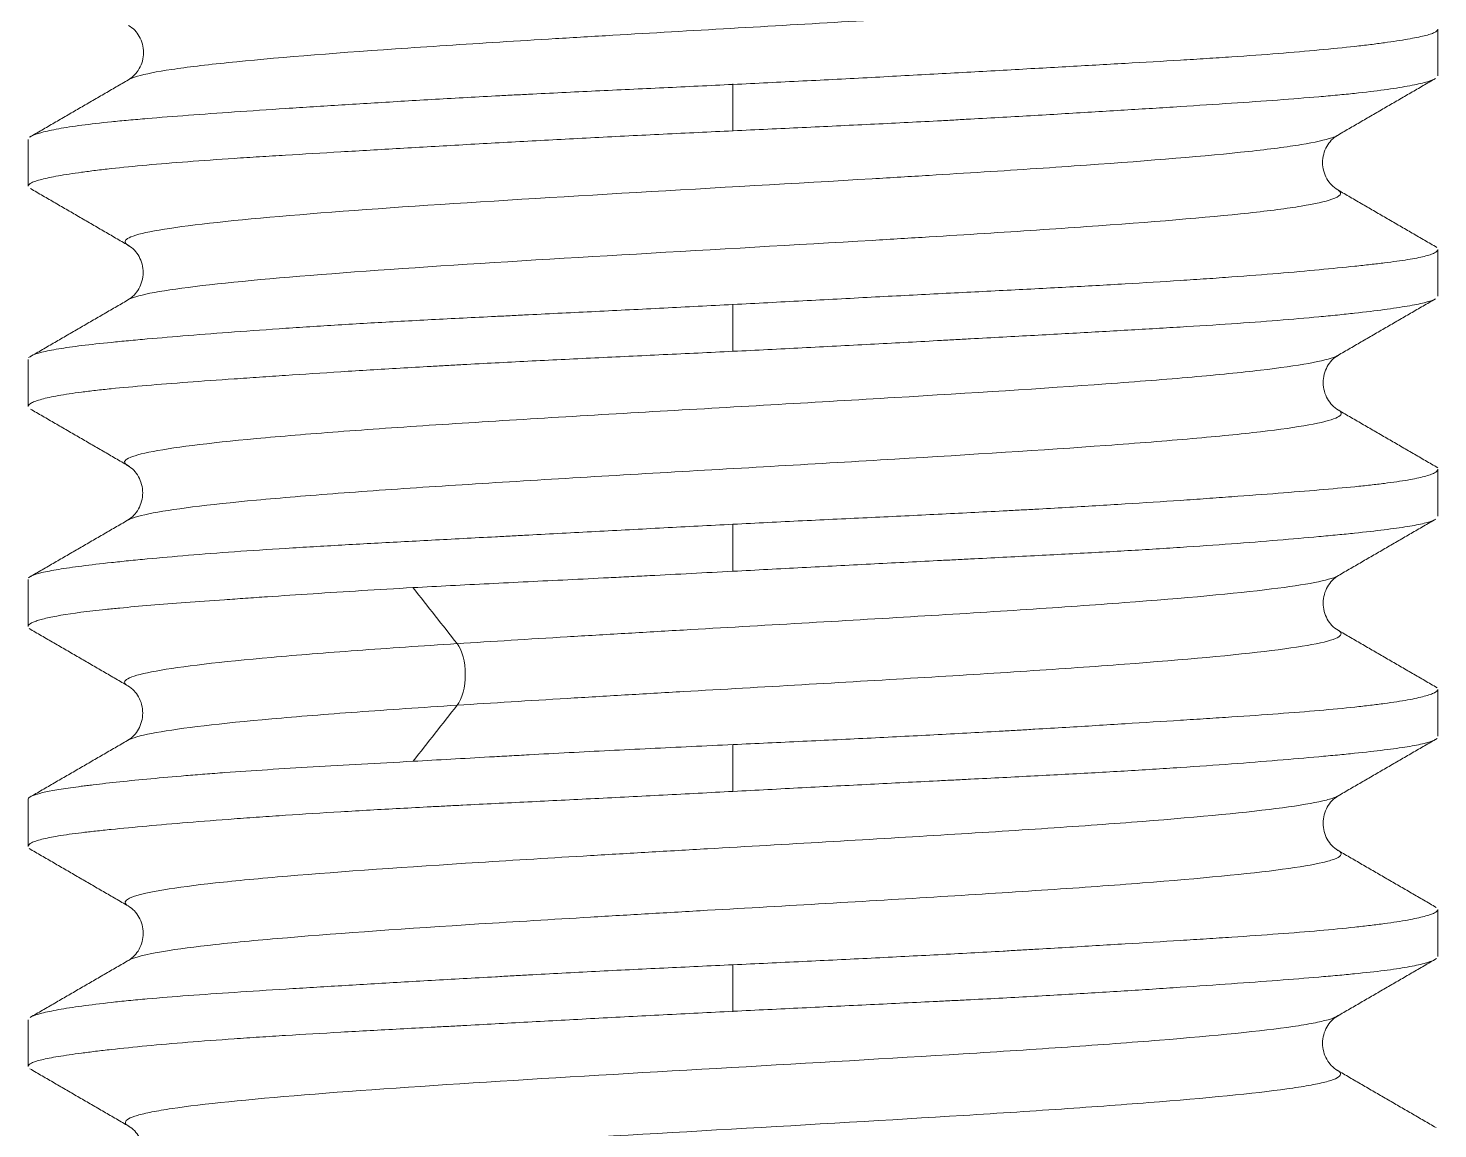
# Model space of a CAD drawing. Extents: x 840 to 1630, y 0 to 579.
# Drawn here: x 1364.63 to 1372.63, y 179.48 to 185.73 of the extents above; entities that cross this region are included whole.
import ezdxf

# ---------------------------------------------------------------- set-up
doc = ezdxf.new("R2010")
doc.units = 0
doc.header["$LTSCALE"] = 10
doc.header["$MEASUREMENT"] = 0
doc.layers.add('1', color=7, linetype='CONTINUOUS')

msp = doc.modelspace()

# ---------------------------------------------------------------- linework, layer by layer
at = {"layer": '1', "color": 7, "linetype": 'Continuous', "lineweight": 18}
for p, q in [((1372.6302, 185.456), (1372.6302, 185.7207)), ((1364.6302, 185.0953), (1364.6302, 184.8304)), ((1372.6302, 184.205), (1372.6302, 184.4703)), ((1364.6302, 183.8456), (1364.6302, 183.5802)), ((1372.6302, 182.9556), (1372.6302, 183.221)), ((1364.6302, 182.5963), (1364.6302, 182.3303)), ((1372.6302, 181.7057), (1372.6302, 181.9715)), ((1364.6302, 181.3466), (1364.6302, 181.081)), ((1372.6302, 180.4563), (1372.6302, 180.7215)), ((1364.6302, 180.096), (1364.6302, 179.8312))]:
    msp.add_line(p, q, dxfattribs=at)
at = {"layer": '1', "color": 7, "linetype": 'Continuous', "lineweight": 13}
for p, q in [((1368.6302, 185.1415), (1368.6302, 185.41)), ((1368.6302, 183.8917), (1368.6302, 184.16)), ((1368.6302, 182.6415), (1368.6302, 182.91)), ((1368.6302, 181.3915), (1368.6302, 181.66)), ((1368.6302, 180.1415), (1368.6302, 180.41))]:
    msp.add_line(p, q, dxfattribs=at)
at = {"layer": '1', "color": 7, "linetype": 'Continuous', "lineweight": 18}
for points, knots in [([(1365.1957, 185.4314), (1365.2069, 185.4388), (1365.2569, 185.4591), (1365.3593, 185.4794), (1365.5318, 185.5053), (1365.6395, 185.5183), (1366.0176, 185.5571), (1366.5054, 185.5959), (1367.0996, 185.6347), (1367.4097, 185.6541), (1367.5152, 185.6606), (1367.7296, 185.6735), (1368.2741, 185.7059), (1369.076, 185.7512), (1369.7254, 185.79), (1370.0372, 185.8094), (1370.139, 185.8159), (1370.3371, 185.8288), (1370.8191, 185.8612), (1371.388, 185.9065), (1371.771, 185.9517), (1371.8889, 185.9712), (1371.9566, 185.9841), (1371.9849, 185.9906), (1372.0776, 186.0169), (1372.0958, 186.0367), (1372.0644, 186.0565)], [0, 0, 0, 0, 0.035519, 0.097615, 0.097615, 0.159712, 0.159712, 0.283904, 0.346001, 0.346001, 0.377049, 0.377049, 0.408097, 0.53229, 0.594386, 0.594386, 0.625434, 0.625434, 0.656483, 0.780675, 0.842772, 0.87382, 0.87382, 0.904868, 0.904868, 1, 1, 1, 1]), ([(1365.2, 185.7423), (1365.2265, 185.7263), (1365.2657, 185.686), (1365.2941, 185.588), (1365.2654, 185.4901), (1365.226, 185.4498), (1365.1994, 185.4337)], [0, 0, 0, 0, 0.252557, 0.500024, 0.747474, 1, 1, 1, 1]), ([(1372.6302, 185.7199), (1372.6301, 185.7138), (1372.6239, 185.7077), (1372.608, 185.7001), (1372.6044, 185.6985), (1372.5963, 185.6955), (1372.5831, 185.6908), (1372.5663, 185.6862), (1372.528, 185.6769), (1372.4964, 185.6706), (1372.4209, 185.6575), (1372.3771, 185.6508), (1372.3021, 185.6405), (1372.2755, 185.637), (1372.2333, 185.6318), (1372.2188, 185.6301), (1372.1892, 185.6266), (1372.1135, 185.618), (1371.9623, 185.6026), (1371.8073, 185.5894), (1371.6419, 185.5764), (1371.5541, 185.57), (1371.4375, 185.5621), (1371.4139, 185.5605), (1371.3662, 185.5574), (1371.2939, 185.5527), (1371.2196, 185.5481), (1371.0681, 185.5389), (1370.8588, 185.5268), (1370.6351, 185.5143), (1370.4617, 185.5046), (1370.403, 185.5013), (1370.2836, 185.4946), (1370.2234, 185.4912), (1370.0416, 185.481), (1369.7958, 185.4673), (1369.5431, 185.4536), (1369.351, 185.4434), (1369.2866, 185.44), (1369.1568, 185.4333), (1369.0915, 185.43), (1368.8943, 185.42), (1368.7625, 185.4136), (1368.6304, 185.4072)], [0, 0, 0, 0, 0.06171, 0.06171, 0.077348, 0.077348, 0.092986, 0.124262, 0.124262, 0.186815, 0.186815, 0.249368, 0.249368, 0.280644, 0.280644, 0.296282, 0.296282, 0.31192, 0.374473, 0.437026, 0.437026, 0.499578, 0.499578, 0.515217, 0.515217, 0.530855, 0.562131, 0.562131, 0.624684, 0.687237, 0.687237, 0.718513, 0.718513, 0.749789, 0.749789, 0.812342, 0.874895, 0.874895, 0.906171, 0.906171, 0.937447, 0.937447, 1, 1, 1, 1]), ([(1368.6304, 185.4072), (1368.4982, 185.4008), (1368.3672, 185.3945), (1368.1073, 185.3822), (1367.8495, 185.3701), (1367.5961, 185.3578), (1367.439, 185.3498), (1367.4077, 185.3482), (1367.3451, 185.345), (1367.3139, 185.3433), (1367.2207, 185.3384), (1367.1594, 185.335), (1366.9777, 185.3249), (1366.7418, 185.3112), (1366.5182, 185.2975), (1366.3552, 185.2873), (1366.2749, 185.2822), (1366.1963, 185.2771), (1366.1443, 185.2737), (1366.1185, 185.272), (1365.9911, 185.2637), (1365.8941, 185.2572), (1365.7096, 185.2444), (1365.5346, 185.2319), (1365.3786, 185.2197), (1365.2872, 185.212), (1365.2692, 185.2105), (1365.2339, 185.2074), (1365.2166, 185.2058), (1365.1657, 185.2012), (1365.1334, 185.198), (1365.0408, 185.1886), (1364.9851, 185.1823), (1364.8853, 185.169), (1364.8413, 185.1623), (1364.7842, 185.152), (1364.7667, 185.1485), (1364.7346, 185.1416), (1364.7201, 185.1381), (1364.6816, 185.1277), (1364.6624, 185.1209), (1364.647, 185.1129), (1364.6447, 185.1116), (1364.6427, 185.1103)], [0, 0, 0, 0, 0.065789, 0.065789, 0.131579, 0.197368, 0.197368, 0.213816, 0.213816, 0.230263, 0.230263, 0.263158, 0.263158, 0.328947, 0.394737, 0.394737, 0.427632, 0.444079, 0.444079, 0.460526, 0.460526, 0.526316, 0.526316, 0.592105, 0.657895, 0.657895, 0.674342, 0.674342, 0.69079, 0.69079, 0.723684, 0.723684, 0.789474, 0.789474, 0.855263, 0.855263, 0.888158, 0.888158, 0.921053, 0.921053, 0.986842, 0.986842, 1, 1, 1, 1]), ([(1368.6301, 185.1438), (1368.7623, 185.15), (1368.8933, 185.1562), (1369.1532, 185.1684), (1369.2821, 185.1745), (1369.5377, 185.187), (1369.6644, 185.1934), (1369.8214, 185.2018), (1369.8528, 185.2035), (1369.9153, 185.2069), (1369.9465, 185.2086), (1370.0397, 185.2137), (1370.1011, 185.2172), (1370.2827, 185.2275), (1370.5186, 185.2413), (1370.7422, 185.2548), (1370.9052, 185.2648), (1370.9855, 185.2698), (1371.0641, 185.2747), (1371.1161, 185.278), (1371.1419, 185.2796), (1371.2694, 185.2878), (1371.3664, 185.2941), (1371.5509, 185.3065), (1371.7259, 185.3187), (1371.8819, 185.3309), (1371.9733, 185.3387), (1371.9912, 185.3403), (1372.0266, 185.3435), (1372.0439, 185.3451), (1372.0947, 185.3499), (1372.1271, 185.3531), (1372.2196, 185.3629), (1372.3311, 185.3764), (1372.4191, 185.3902), (1372.4762, 185.4005), (1372.4938, 185.4039), (1372.5258, 185.4108), (1372.5403, 185.4142), (1372.5789, 185.4244), (1372.5981, 185.431), (1372.6113, 185.4377), (1372.6118, 185.438), (1372.6122, 185.4382)], [0, 0, 0, 0, 0.066511, 0.066511, 0.133023, 0.133023, 0.199534, 0.199534, 0.216162, 0.216162, 0.23279, 0.23279, 0.266046, 0.266046, 0.332557, 0.399069, 0.399069, 0.432325, 0.448952, 0.448952, 0.46558, 0.46558, 0.532092, 0.532092, 0.598603, 0.665115, 0.665115, 0.681743, 0.681743, 0.69837, 0.69837, 0.731626, 0.731626, 0.798138, 0.864649, 0.864649, 0.897905, 0.897905, 0.931161, 0.931161, 0.997672, 0.997672, 1, 1, 1, 1]), ([(1364.6302, 184.8309), (1364.6303, 184.8369), (1364.6366, 184.8429), (1364.6524, 184.8506), (1364.6561, 184.8522), (1364.6641, 184.8553), (1364.6774, 184.86), (1364.6942, 184.8648), (1364.7324, 184.8745), (1364.7641, 184.8812), (1364.8395, 184.8947), (1364.8834, 184.9016), (1364.9584, 184.9119), (1364.9849, 184.9154), (1365.0271, 184.9206), (1365.0416, 184.9223), (1365.0712, 184.9257), (1365.1469, 184.9343), (1365.2981, 184.9493), (1365.4531, 184.9621), (1365.6185, 184.9747), (1365.7064, 184.9809), (1365.8229, 184.9887), (1365.8466, 184.9902), (1365.8943, 184.9933), (1365.9666, 184.998), (1366.0409, 185.0025), (1366.1924, 185.0118), (1366.297, 185.0179), (1366.5135, 185.0306), (1366.6254, 185.0371), (1366.7988, 185.0473), (1366.8575, 185.0507), (1366.9768, 185.0576), (1367.037, 185.0611), (1367.2188, 185.0714), (1367.4647, 185.0852), (1367.7173, 185.0986), (1367.9094, 185.1085), (1367.9738, 185.1118), (1368.1036, 185.1183), (1368.169, 185.1216), (1368.3662, 185.1312), (1368.498, 185.1375), (1368.6301, 185.1438)], [0, 0, 0, 0, 0.061709, 0.061709, 0.077347, 0.077347, 0.092985, 0.124262, 0.124262, 0.186815, 0.186815, 0.249367, 0.249367, 0.280644, 0.280644, 0.296282, 0.296282, 0.31192, 0.374473, 0.437025, 0.437025, 0.499578, 0.499578, 0.515216, 0.515216, 0.530855, 0.562131, 0.562131, 0.624684, 0.624684, 0.687236, 0.687236, 0.718513, 0.718513, 0.749789, 0.749789, 0.812342, 0.874895, 0.874895, 0.906171, 0.906171, 0.937447, 0.937447, 1, 1, 1, 1]), ([(1365.2021, 184.4913), (1365.1823, 184.5016), (1365.1716, 184.5183), (1365.1975, 184.535), (1365.2288, 184.548), (1365.25, 184.5544), (1365.4917, 184.6127), (1366.0622, 184.6644), (1367.59, 184.7679), (1368.5474, 184.8197), (1369.5291, 184.8779), (1369.6368, 184.8844), (1369.8487, 184.8973), (1370.1611, 184.9167), (1370.8435, 184.962), (1371.3174, 185.0008), (1371.6161, 185.0332), (1371.671, 185.0397), (1371.7705, 185.0526), (1371.9044, 185.072), (1372.0106, 185.0956), (1372.0511, 185.1126), (1372.0587, 185.1168)], [0, 0, 0, 0, 0.049156, 0.080189, 0.080189, 0.111222, 0.111222, 0.359484, 0.359484, 0.607746, 0.607746, 0.638779, 0.638779, 0.669812, 0.731877, 0.856008, 0.856008, 0.887041, 0.887041, 0.918074, 0.980139, 1, 1, 1, 1]), ([(1372.0626, 184.8087), (1372.0357, 184.8248), (1371.9959, 184.8652), (1371.9667, 184.9633), (1371.9949, 185.0613), (1372.0342, 185.1018), (1372.0608, 185.1179)], [0, 0, 0, 0, 0.252624, 0.50014, 0.747562, 1, 1, 1, 1]), ([(1365.1903, 184.1797), (1365.1957, 184.1838), (1365.2033, 184.1879), (1365.2288, 184.1984), (1365.25, 184.2049), (1365.4918, 184.2631), (1366.0623, 184.3149), (1367.5902, 184.4184), (1368.5476, 184.4701), (1369.5293, 184.5284), (1369.637, 184.5348), (1369.8489, 184.5478), (1370.1613, 184.5672), (1370.8437, 184.6125), (1371.3175, 184.6513), (1371.6162, 184.6836), (1371.6711, 184.6901), (1371.7706, 184.7031), (1371.9045, 184.7225), (1372.0683, 184.7588), (1372.0911, 184.7886), (1372.0673, 184.8055)], [0, 0, 0, 0, 0.019479, 0.019479, 0.050496, 0.050496, 0.298635, 0.298635, 0.546774, 0.546774, 0.577791, 0.577791, 0.608809, 0.670843, 0.794913, 0.794913, 0.82593, 0.82593, 0.856947, 0.918982, 1, 1, 1, 1]), ([(1365.1981, 184.4934), (1365.2249, 184.4772), (1365.2643, 184.4366), (1365.2924, 184.3383), (1365.2627, 184.24), (1365.2224, 184.1994), (1365.1952, 184.1832)], [0, 0, 0, 0, 0.252333, 0.499753, 0.747343, 1, 1, 1, 1]), ([(1372.6302, 184.4696), (1372.6301, 184.463), (1372.6239, 184.4565), (1372.608, 184.4484), (1372.6044, 184.4468), (1372.5963, 184.4436), (1372.5831, 184.4387), (1372.5663, 184.434), (1372.528, 184.4246), (1372.4647, 184.4124), (1372.3771, 184.4002), (1372.3021, 184.3909), (1372.2755, 184.3878), (1372.2333, 184.383), (1372.2188, 184.3814), (1372.1892, 184.3782), (1372.174, 184.3766), (1372.0966, 184.3684), (1372.0294, 184.3617), (1371.8847, 184.3481), (1371.8072, 184.3412), (1371.6419, 184.3275), (1371.554, 184.3206), (1371.4375, 184.3121), (1371.4139, 184.3104), (1371.3662, 184.307), (1371.2939, 184.302), (1371.2196, 184.297), (1371.0682, 184.2872), (1370.8589, 184.2745), (1370.6351, 184.2621), (1370.4617, 184.2529), (1370.403, 184.2498), (1370.2837, 184.2436), (1370.2234, 184.2405), (1370.0416, 184.2312), (1369.9186, 184.2251), (1369.6693, 184.2123), (1369.543, 184.2058), (1369.3509, 184.1956), (1369.2865, 184.1922), (1369.1567, 184.1854), (1369.0914, 184.1819), (1368.8942, 184.1715), (1368.7625, 184.1645), (1368.6303, 184.1576)], [0, 0, 0, 0, 0.061707, 0.061707, 0.077345, 0.077345, 0.092984, 0.12426, 0.12426, 0.186813, 0.249366, 0.249366, 0.280642, 0.280642, 0.29628, 0.29628, 0.311919, 0.311919, 0.374471, 0.374471, 0.437024, 0.437024, 0.499577, 0.499577, 0.515215, 0.515215, 0.530854, 0.56213, 0.56213, 0.624683, 0.687236, 0.687236, 0.718512, 0.718512, 0.749789, 0.749789, 0.812341, 0.812341, 0.874894, 0.874894, 0.906171, 0.906171, 0.937447, 0.937447, 1, 1, 1, 1]), ([(1368.6302, 183.8917), (1368.7623, 183.898), (1368.8934, 183.9046), (1369.1532, 183.918), (1369.4109, 183.9316), (1369.6643, 183.9454), (1369.8213, 183.954), (1369.8527, 183.9557), (1369.9152, 183.9591), (1369.9464, 183.9608), (1370.0396, 183.9659), (1370.101, 183.9693), (1370.2826, 183.9793), (1370.5185, 183.9923), (1370.7422, 184.0048), (1370.9052, 184.0141), (1370.9856, 184.0187), (1371.0642, 184.0234), (1371.1161, 184.0265), (1371.142, 184.028), (1371.2694, 184.0357), (1371.3665, 184.0419), (1371.551, 184.0543), (1371.6385, 184.0607), (1371.8039, 184.0738), (1371.8819, 184.0806), (1371.9732, 184.0892), (1371.9912, 184.091), (1372.0265, 184.0944), (1372.0439, 184.0962), (1372.0947, 184.1014), (1372.127, 184.1048), (1372.2196, 184.1152), (1372.3311, 184.1287), (1372.4191, 184.1419), (1372.4762, 184.1516), (1372.4937, 184.1548), (1372.5258, 184.1612), (1372.5403, 184.1644), (1372.5779, 184.1736), (1372.5966, 184.1795), (1372.6094, 184.1854)], [0, 0, 0, 0, 0.066836, 0.066836, 0.133672, 0.200508, 0.200508, 0.217217, 0.217217, 0.233926, 0.233926, 0.267344, 0.267344, 0.33418, 0.401016, 0.401016, 0.434434, 0.451143, 0.451143, 0.467852, 0.467852, 0.534688, 0.534688, 0.601524, 0.601524, 0.66836, 0.66836, 0.685069, 0.685069, 0.701778, 0.701778, 0.735196, 0.735196, 0.802032, 0.868868, 0.868868, 0.902286, 0.902286, 0.935704, 0.935704, 1, 1, 1, 1]), ([(1368.6303, 184.1576), (1368.4982, 184.1508), (1368.3672, 184.144), (1368.1074, 184.1308), (1367.8497, 184.118), (1367.5962, 184.1055), (1367.4391, 184.0977), (1367.4078, 184.0962), (1367.3452, 184.0931), (1367.314, 184.0915), (1367.2208, 184.0869), (1367.1594, 184.0838), (1366.9777, 184.0746), (1366.8598, 184.0685), (1366.63, 184.0559), (1366.5182, 184.0495), (1366.3552, 184.0395), (1366.2748, 184.0344), (1366.1963, 184.0292), (1366.1443, 184.0258), (1366.1185, 184.0241), (1365.9911, 184.0154), (1365.894, 184.0085), (1365.7096, 183.9948), (1365.5346, 183.9813), (1365.3786, 183.9682), (1365.2873, 183.9602), (1365.2693, 183.9586), (1365.234, 183.9553), (1365.2166, 183.9537), (1365.1658, 183.949), (1365.1335, 183.9458), (1365.0409, 183.9365), (1364.9293, 183.9243), (1364.8413, 183.9121), (1364.7842, 183.9027), (1364.7667, 183.8996), (1364.7346, 183.8932), (1364.7201, 183.8899), (1364.6815, 183.88), (1364.6624, 183.8732), (1364.646, 183.8645), (1364.6429, 183.8626), (1364.6403, 183.8606)], [0, 0, 0, 0, 0.065445, 0.065445, 0.13089, 0.196335, 0.196335, 0.212696, 0.212696, 0.229057, 0.229057, 0.26178, 0.26178, 0.327225, 0.327225, 0.39267, 0.39267, 0.425392, 0.441754, 0.441754, 0.458115, 0.458115, 0.52356, 0.52356, 0.589005, 0.65445, 0.65445, 0.670811, 0.670811, 0.687172, 0.687172, 0.719895, 0.719895, 0.78534, 0.850785, 0.850785, 0.883507, 0.883507, 0.91623, 0.91623, 0.981675, 0.981675, 1, 1, 1, 1]), ([(1364.6302, 183.5791), (1364.6303, 183.5856), (1364.6366, 183.5922), (1364.6524, 183.6007), (1364.6561, 183.6025), (1364.6641, 183.6059), (1364.6774, 183.6111), (1364.6942, 183.6163), (1364.7324, 183.6266), (1364.7957, 183.6403), (1364.8833, 183.6535), (1364.9583, 183.6633), (1364.9849, 183.6665), (1365.0271, 183.6714), (1365.0416, 183.673), (1365.0712, 183.6762), (1365.1469, 183.6841), (1365.2982, 183.698), (1365.4532, 183.7102), (1365.6186, 183.7225), (1365.7065, 183.7287), (1365.823, 183.7368), (1365.8467, 183.7384), (1365.8944, 183.7417), (1365.9666, 183.7466), (1366.0409, 183.7517), (1366.1924, 183.7618), (1366.4016, 183.7756), (1366.6253, 183.7893), (1366.7987, 183.7995), (1366.8574, 183.8029), (1366.9469, 183.808), (1366.9769, 183.8097), (1367.037, 183.813), (1367.0672, 183.8147), (1367.2187, 183.8229), (1367.4646, 183.8358), (1367.7174, 183.8482), (1367.9095, 183.8575), (1367.9739, 183.8605), (1368.1037, 183.8667), (1368.1691, 183.8698), (1368.3663, 183.8791), (1368.4981, 183.8853), (1368.6302, 183.8917)], [0, 0, 0, 0, 0.06171, 0.06171, 0.077348, 0.077348, 0.092986, 0.124262, 0.124262, 0.186815, 0.249368, 0.249368, 0.280644, 0.280644, 0.296282, 0.296282, 0.31192, 0.374473, 0.437026, 0.437026, 0.499578, 0.499578, 0.515217, 0.515217, 0.530855, 0.562131, 0.562131, 0.624684, 0.687237, 0.687237, 0.718513, 0.718513, 0.734151, 0.734151, 0.749789, 0.749789, 0.812342, 0.874895, 0.874895, 0.906171, 0.906171, 0.937447, 0.937447, 1, 1, 1, 1]), ([(1365.2015, 183.24), (1365.2008, 183.2404), (1365.187, 183.2472), (1365.1793, 183.254), (1365.1762, 183.2669), (1365.1805, 183.2734), (1365.21, 183.2928), (1365.3363, 183.3316), (1365.7004, 183.3769), (1366.0679, 183.4093), (1366.2231, 183.4222), (1366.3048, 183.4287), (1366.5611, 183.4481), (1367.1181, 183.4869), (1367.7713, 183.5257), (1368.4391, 183.5645), (1368.6641, 183.5775), (1369.1108, 183.6034), (1369.7759, 183.6422), (1370.5955, 183.6939), (1371.0889, 183.7327), (1371.383, 183.7586), (1371.5125, 183.7716), (1371.8446, 183.8104), (1371.9967, 183.8374), (1372.0557, 183.8643), (1372.058, 183.8654)], [0, 0, 0, 0, 0.001614, 0.03265, 0.03265, 0.063687, 0.063687, 0.12576, 0.249907, 0.280943, 0.280943, 0.31198, 0.31198, 0.374053, 0.4982, 0.4982, 0.560273, 0.560273, 0.622346, 0.746493, 0.808566, 0.808566, 0.870639, 0.870639, 0.994786, 1, 1, 1, 1]), ([(1372.067, 183.5577), (1372.0398, 183.574), (1371.9994, 183.6147), (1371.9698, 183.7132), (1371.998, 183.8118), (1372.0377, 183.8525), (1372.0645, 183.8688)], [0, 0, 0, 0, 0.252557, 0.500195, 0.747685, 1, 1, 1, 1]), ([(1365.1903, 182.9303), (1365.2101, 182.9432), (1365.3363, 182.9821), (1365.7005, 183.0274), (1366.068, 183.0597), (1366.2232, 183.0726), (1366.3049, 183.0791), (1366.5612, 183.0985), (1367.1183, 183.1373), (1367.7715, 183.1762), (1368.4393, 183.215), (1368.6643, 183.2279), (1369.111, 183.2538), (1369.7761, 183.2926), (1370.5957, 183.3444), (1371.089, 183.3832), (1371.3831, 183.4091), (1371.5126, 183.422), (1371.8446, 183.4608), (1372.0636, 183.4997), (1372.0896, 183.5385), (1372.0744, 183.5525), (1372.0731, 183.5535), (1372.0716, 183.5546)], [0, 0, 0, 0, 0.062181, 0.186544, 0.217635, 0.217635, 0.248725, 0.248725, 0.310907, 0.435269, 0.435269, 0.497451, 0.497451, 0.559632, 0.683995, 0.746176, 0.746176, 0.808357, 0.808357, 0.93272, 0.994901, 0.994901, 1, 1, 1, 1]), ([(1365.1939, 183.244), (1365.2209, 183.2277), (1365.2609, 183.1868), (1365.2898, 183.0883), (1365.261, 182.9897), (1365.2209, 182.9489), (1365.1939, 182.9326)], [0, 0, 0, 0, 0.2524, 0.500002, 0.747602, 1, 1, 1, 1]), ([(1372.6302, 183.2217), (1372.6301, 183.215), (1372.6239, 183.2082), (1372.608, 183.1996), (1372.6044, 183.1979), (1372.5963, 183.1944), (1372.5831, 183.1893), (1372.5663, 183.1842), (1372.5281, 183.1741), (1372.4648, 183.1609), (1372.3771, 183.1481), (1372.3021, 183.1387), (1372.2755, 183.1356), (1372.2333, 183.1309), (1372.2189, 183.1293), (1372.1892, 183.1262), (1372.1135, 183.1185), (1371.9623, 183.1048), (1371.8072, 183.0924), (1371.6418, 183.0795), (1371.554, 183.0729), (1371.4375, 183.0643), (1371.4138, 183.0626), (1371.3661, 183.0592), (1371.2939, 183.054), (1371.2195, 183.0488), (1371.0681, 183.0385), (1370.8589, 183.0248), (1370.6352, 183.0114), (1370.4618, 183.0016), (1370.4031, 182.9983), (1370.3136, 182.9934), (1370.2836, 182.9918), (1370.2234, 182.9886), (1370.1932, 182.987), (1370.0417, 182.979), (1369.7958, 182.9666), (1369.543, 182.9544), (1369.3509, 182.9453), (1369.2865, 182.9422), (1369.1567, 182.9359), (1369.0913, 182.9328), (1368.8941, 182.9232), (1368.7623, 182.9166), (1368.6302, 182.9098)], [0, 0, 0, 0, 0.061708, 0.061708, 0.077346, 0.077346, 0.092984, 0.124261, 0.124261, 0.186814, 0.249366, 0.249366, 0.280643, 0.280643, 0.296281, 0.296281, 0.311919, 0.374472, 0.437025, 0.437025, 0.499578, 0.499578, 0.515216, 0.515216, 0.530854, 0.56213, 0.56213, 0.624683, 0.687236, 0.687236, 0.718512, 0.718512, 0.734151, 0.734151, 0.749789, 0.749789, 0.812342, 0.874894, 0.874894, 0.906171, 0.906171, 0.937447, 0.937447, 1, 1, 1, 1]), ([(1368.6302, 182.9098), (1368.4981, 182.903), (1368.3671, 182.8962), (1368.1073, 182.8824), (1367.8496, 182.8687), (1367.5962, 182.8552), (1367.4392, 182.8469), (1367.4078, 182.8452), (1367.3453, 182.8419), (1367.314, 182.8403), (1367.2208, 182.8353), (1367.1595, 182.8321), (1366.9778, 182.8225), (1366.7419, 182.81), (1366.5182, 182.7978), (1366.3552, 182.7886), (1366.2748, 182.784), (1366.1962, 182.7793), (1366.1443, 182.7762), (1366.1184, 182.7746), (1365.991, 182.7667), (1365.894, 182.7603), (1365.7095, 182.7471), (1365.5345, 182.7335), (1365.3786, 182.7197), (1365.2872, 182.7111), (1365.2693, 182.7094), (1365.234, 182.7059), (1365.2166, 182.7042), (1365.1658, 182.6991), (1365.1335, 182.6957), (1365.0409, 182.6857), (1364.9294, 182.6725), (1364.8413, 182.6599), (1364.7842, 182.6505), (1364.7667, 182.6474), (1364.7347, 182.6412), (1364.7201, 182.6381), (1364.6815, 182.6289), (1364.6624, 182.6228), (1364.6461, 182.6149), (1364.6431, 182.6132), (1364.6406, 182.6115)], [0, 0, 0, 0, 0.065484, 0.065484, 0.130967, 0.196451, 0.196451, 0.212821, 0.212821, 0.229192, 0.229192, 0.261934, 0.261934, 0.327418, 0.392901, 0.392901, 0.425643, 0.442014, 0.442014, 0.458385, 0.458385, 0.523868, 0.523868, 0.589352, 0.654835, 0.654835, 0.671206, 0.671206, 0.687577, 0.687577, 0.720319, 0.720319, 0.785802, 0.851286, 0.851286, 0.884028, 0.884028, 0.91677, 0.91677, 0.982253, 0.982253, 1, 1, 1, 1]), ([(1368.6301, 182.6429), (1368.7622, 182.6499), (1368.8932, 182.6568), (1369.1531, 182.6704), (1369.4108, 182.6839), (1369.6642, 182.6968), (1369.8213, 182.7048), (1369.8526, 182.7064), (1369.9152, 182.7095), (1369.9464, 182.7111), (1370.0396, 182.7159), (1370.101, 182.719), (1370.2826, 182.7283), (1370.5186, 182.7404), (1370.7422, 182.7526), (1370.9053, 182.762), (1370.9589, 182.7652), (1371.038, 182.77), (1371.0642, 182.7716), (1371.1162, 182.775), (1371.142, 182.7766), (1371.2694, 182.785), (1371.3664, 182.7918), (1371.5509, 182.8055), (1371.7259, 182.8193), (1371.8818, 182.8328), (1371.9732, 182.8412), (1371.9912, 182.8429), (1372.0265, 182.8462), (1372.0438, 182.8479), (1372.0946, 182.8529), (1372.127, 182.8561), (1372.2196, 182.8658), (1372.3311, 182.8784), (1372.4191, 182.8906), (1372.4762, 182.8998), (1372.4938, 182.9029), (1372.5258, 182.9091), (1372.5403, 182.9122), (1372.5778, 182.9213), (1372.5964, 182.9274), (1372.6091, 182.9336)], [0, 0, 0, 0, 0.066865, 0.066865, 0.13373, 0.200595, 0.200595, 0.217311, 0.217311, 0.234028, 0.234028, 0.26746, 0.26746, 0.334325, 0.40119, 0.40119, 0.434623, 0.434623, 0.451339, 0.451339, 0.468055, 0.468055, 0.53492, 0.53492, 0.601785, 0.66865, 0.66865, 0.685367, 0.685367, 0.702083, 0.702083, 0.735515, 0.735515, 0.80238, 0.869245, 0.869245, 0.902678, 0.902678, 0.93611, 0.93611, 1, 1, 1, 1]), ([(1366.8142, 182.5501), (1366.9552, 182.5577), (1367.099, 182.5651), (1367.3921, 182.5798), (1367.5413, 182.5872), (1367.7693, 182.5985), (1367.846, 182.6023), (1367.962, 182.6081), (1368.0009, 182.6101), (1368.0789, 182.6141), (1368.1182, 182.6161), (1368.3144, 182.6262), (1368.4719, 182.6346), (1368.6301, 182.6429)], [0, 0, 0, 0, 0.25, 0.25, 0.5, 0.5, 0.625, 0.625, 0.6875, 0.6875, 0.75, 0.75, 1, 1, 1, 1]), ([(1367.0643, 182.2317), (1367.2641, 182.2447), (1367.5781, 182.2641), (1367.9055, 182.2835), (1368.1258, 182.2964), (1368.237, 182.3029), (1368.7953, 182.3353), (1369.4774, 182.3741), (1370.2045, 182.4194), (1370.4918, 182.4388), (1370.6768, 182.4517), (1370.7661, 182.4582), (1371.194, 182.4905), (1371.4781, 182.5164), (1371.8837, 182.5667), (1372.0133, 182.5912), (1372.0611, 182.6157)], [0, 0, 0, 0, 0.101112, 0.151668, 0.151668, 0.202224, 0.202224, 0.404449, 0.505561, 0.556117, 0.556117, 0.606673, 0.606673, 0.808898, 0.808898, 1, 1, 1, 1]), ([(1372.0645, 182.3077), (1372.0376, 182.324), (1371.998, 182.3647), (1371.9697, 182.4633), (1371.9994, 182.5618), (1372.0398, 182.6025), (1372.067, 182.6188)], [0, 0, 0, 0, 0.252311, 0.499797, 0.747436, 1, 1, 1, 1]), ([(1364.6302, 182.3292), (1364.6302, 182.3301), (1364.6304, 182.331), (1364.6322, 182.3376), (1364.6384, 182.3435), (1364.6547, 182.3523), (1364.6614, 182.3553), (1364.677, 182.3612), (1364.6859, 182.3641), (1364.7161, 182.3729), (1364.7406, 182.3787), (1364.8276, 182.3959), (1364.9031, 182.4071), (1365.02, 182.4207), (1365.0446, 182.4234), (1365.0957, 182.4288), (1365.1221, 182.4315), (1365.2045, 182.4394), (1365.2632, 182.4446), (1365.4504, 182.4601), (1365.5901, 182.4703), (1365.7643, 182.4826), (1365.7839, 182.484), (1365.8236, 182.4868), (1365.8437, 182.4882), (1365.9044, 182.4924), (1365.9456, 182.4953), (1366.0712, 182.5038), (1366.244, 182.5154), (1366.5196, 182.5329), (1366.7141, 182.5445), (1366.8141, 182.5503)], [0, 0, 0, 0, 0.012307, 0.012307, 0.088283, 0.088283, 0.126271, 0.126271, 0.164259, 0.164259, 0.240236, 0.240236, 0.392189, 0.392189, 0.430177, 0.430177, 0.468165, 0.468165, 0.544141, 0.544141, 0.696094, 0.696094, 0.715088, 0.715088, 0.734083, 0.734083, 0.772071, 0.772071, 0.848047, 0.924024, 1, 1, 1, 1]), ([(1367.0645, 181.8822), (1367.2643, 181.8951), (1367.5783, 181.9145), (1367.9057, 181.9339), (1368.126, 181.9469), (1368.2371, 181.9534), (1368.7955, 181.9857), (1369.4776, 182.0245), (1370.2046, 182.0698), (1370.4919, 182.0892), (1370.677, 182.1022), (1370.7662, 182.1086), (1371.1941, 182.141), (1371.4781, 182.1669), (1371.8952, 182.2186), (1372.0282, 182.2445), (1372.0871, 182.2822), (1372.0864, 182.294), (1372.0676, 182.3059)], [0, 0, 0, 0, 0.091625, 0.137438, 0.137438, 0.183251, 0.183251, 0.366502, 0.458127, 0.50394, 0.50394, 0.549753, 0.549753, 0.733004, 0.733004, 0.916254, 0.916254, 1, 1, 1, 1]), ([(1365.194, 181.9938), (1365.191, 181.9955), (1365.1885, 181.9972), (1365.1782, 182.0054), (1365.1757, 182.0119), (1365.1823, 182.0248), (1365.2093, 182.0442), (1365.387, 182.0895), (1365.7215, 182.1283), (1366.0848, 182.1607), (1366.1617, 182.1672), (1366.3235, 182.1801), (1366.5782, 182.1995), (1366.8639, 182.2189), (1367.0643, 182.2319)], [0, 0, 0, 0, 0.021526, 0.021526, 0.103066, 0.103066, 0.184605, 0.347684, 0.673842, 0.673842, 0.755382, 0.755382, 0.836921, 1, 1, 1, 1]), ([(1367.0643, 181.8823), (1367.0925, 181.9167), (1367.1294, 182.0571), (1367.0925, 182.1975), (1367.0644, 182.2319)], [0, 0, 0, 0, 0.500101, 1, 1, 1, 1]), ([(1365.1963, 181.9926), (1365.2226, 181.9764), (1365.2615, 181.9359), (1365.2897, 181.8378), (1365.2611, 181.7397), (1365.2217, 181.6992), (1365.1952, 181.683)], [0, 0, 0, 0, 0.252435, 0.500051, 0.747622, 1, 1, 1, 1]), ([(1372.6302, 181.9718), (1372.6301, 181.9657), (1372.6239, 181.9595), (1372.608, 181.9515), (1372.6044, 181.9498), (1372.5963, 181.9465), (1372.5831, 181.9415), (1372.5663, 181.9364), (1372.528, 181.9262), (1372.4647, 181.9125), (1372.3771, 181.8988), (1372.3021, 181.8886), (1372.2755, 181.8853), (1372.2333, 181.8802), (1372.2189, 181.8786), (1372.1892, 181.8752), (1372.1135, 181.867), (1371.9623, 181.8525), (1371.8073, 181.8402), (1371.6419, 181.8279), (1371.554, 181.8218), (1371.4375, 181.8141), (1371.4138, 181.8125), (1371.3661, 181.8094), (1371.2938, 181.8047), (1371.2195, 181.8), (1371.068, 181.7904), (1370.9634, 181.7838), (1370.7469, 181.7703), (1370.6351, 181.7634), (1370.4617, 181.7531), (1370.403, 181.7496), (1370.3135, 181.7444), (1370.2835, 181.7426), (1370.2234, 181.7392), (1370.1932, 181.7375), (1370.0417, 181.7289), (1369.7958, 181.7154), (1369.5431, 181.7025), (1369.351, 181.693), (1369.2866, 181.6898), (1369.1568, 181.6835), (1369.0914, 181.6804), (1368.8942, 181.6711), (1368.7624, 181.6649), (1368.6303, 181.6587)], [0, 0, 0, 0, 0.061709, 0.061709, 0.077347, 0.077347, 0.092986, 0.124262, 0.124262, 0.186815, 0.249367, 0.249367, 0.280644, 0.280644, 0.296282, 0.296282, 0.31192, 0.374473, 0.437026, 0.437026, 0.499578, 0.499578, 0.515216, 0.515216, 0.530855, 0.562131, 0.562131, 0.624684, 0.624684, 0.687236, 0.687236, 0.718513, 0.718513, 0.734151, 0.734151, 0.749789, 0.749789, 0.812342, 0.874895, 0.874895, 0.906171, 0.906171, 0.937447, 0.937447, 1, 1, 1, 1]), ([(1365.1989, 181.685), (1365.201, 181.686), (1365.2303, 181.7001), (1365.387, 181.74), (1365.7215, 181.7788), (1366.0849, 181.8111), (1366.1618, 181.8176), (1366.3236, 181.8306), (1366.5782, 181.85), (1366.864, 181.8694), (1367.0644, 181.8823)], [0, 0, 0, 0, 0.016523, 0.213218, 0.606609, 0.606609, 0.704957, 0.704957, 0.803305, 1, 1, 1, 1]), ([(1368.6301, 181.393), (1368.7622, 181.4), (1368.8932, 181.4069), (1369.1531, 181.4204), (1369.4108, 181.4337), (1369.6642, 181.4465), (1369.8213, 181.4545), (1369.8526, 181.4561), (1369.9152, 181.4592), (1369.9464, 181.4608), (1370.0396, 181.4655), (1370.101, 181.4686), (1370.2827, 181.4779), (1370.5186, 181.49), (1370.7423, 181.5023), (1370.9053, 181.5119), (1370.9589, 181.5151), (1371.038, 181.52), (1371.0642, 181.5217), (1371.1162, 181.5251), (1371.142, 181.5268), (1371.2694, 181.5352), (1371.3664, 181.5421), (1371.5509, 181.5559), (1371.7259, 181.5696), (1371.8818, 181.583), (1371.9732, 181.5914), (1371.9912, 181.593), (1372.0265, 181.5963), (1372.0438, 181.598), (1372.0946, 181.6029), (1372.127, 181.6061), (1372.2196, 181.6157), (1372.3311, 181.6282), (1372.4191, 181.6404), (1372.4762, 181.6496), (1372.4938, 181.6526), (1372.5258, 181.6589), (1372.5403, 181.662), (1372.5789, 181.6715), (1372.5981, 181.6779), (1372.6127, 181.6855), (1372.6144, 181.6864), (1372.616, 181.6874)], [0, 0, 0, 0, 0.066041, 0.066041, 0.132083, 0.198124, 0.198124, 0.214635, 0.214635, 0.231145, 0.231145, 0.264166, 0.264166, 0.330207, 0.396249, 0.396249, 0.429269, 0.429269, 0.44578, 0.44578, 0.46229, 0.46229, 0.528332, 0.528332, 0.594373, 0.660414, 0.660414, 0.676925, 0.676925, 0.693435, 0.693435, 0.726456, 0.726456, 0.792497, 0.858539, 0.858539, 0.891559, 0.891559, 0.92458, 0.92458, 0.990622, 0.990622, 1, 1, 1, 1]), ([(1368.6303, 181.6587), (1368.472, 181.6514), (1368.3154, 181.644), (1368.0052, 181.6289), (1367.8516, 181.6211), (1367.6236, 181.609), (1367.5479, 181.6049), (1367.4351, 181.5987), (1367.3976, 181.5967), (1367.3228, 181.5925), (1367.2854, 181.5905), (1367.1, 181.5801), (1366.9553, 181.5719), (1366.8144, 181.5638)], [0, 0, 0, 0, 0.25, 0.25, 0.5, 0.5, 0.625, 0.625, 0.6875, 0.6875, 0.75, 0.75, 1, 1, 1, 1]), ([(1366.8144, 181.5639), (1366.6142, 181.5531), (1366.4254, 181.5428), (1366.0696, 181.5218), (1365.9027, 181.5112), (1365.7276, 181.4984), (1365.7084, 181.497), (1365.6704, 181.4941), (1365.6142, 181.4897), (1365.5603, 181.4854), (1365.4552, 181.4766), (1365.3227, 181.4649), (1365.1469, 181.4474), (1365.045, 181.436), (1364.9863, 181.4289), (1364.9748, 181.4275), (1364.9524, 181.4247), (1364.9197, 181.4205), (1364.8895, 181.4163), (1364.8326, 181.4082), (1364.7991, 181.4029), (1364.712, 181.3871), (1364.6717, 181.3768), (1364.6469, 181.365), (1364.6444, 181.3637), (1364.64, 181.361), (1364.6344, 181.357), (1364.6315, 181.353), (1364.6304, 181.3494), (1364.6302, 181.3485), (1364.6302, 181.3477)], [0, 0, 0, 0, 0.151918, 0.151918, 0.303836, 0.303836, 0.322825, 0.322825, 0.341815, 0.379795, 0.379795, 0.455754, 0.531712, 0.607671, 0.607671, 0.626661, 0.626661, 0.645651, 0.68363, 0.68363, 0.759589, 0.759589, 0.911507, 0.911507, 0.930497, 0.930497, 0.949487, 0.987466, 0.987466, 1, 1, 1, 1]), ([(1364.6302, 181.0813), (1364.6303, 181.088), (1364.6366, 181.0947), (1364.6524, 181.103), (1364.6561, 181.1047), (1364.6641, 181.108), (1364.6774, 181.113), (1364.6942, 181.1179), (1364.7324, 181.1275), (1364.7957, 181.14), (1364.8834, 181.1523), (1364.9584, 181.1615), (1364.9849, 181.1645), (1365.0271, 181.1692), (1365.0416, 181.1708), (1365.0713, 181.1739), (1365.147, 181.1817), (1365.231, 181.1896), (1365.3757, 181.2027), (1365.4532, 181.2094), (1365.6186, 181.2231), (1365.7064, 181.23), (1365.8229, 181.2387), (1365.8466, 181.2404), (1365.8943, 181.2439), (1365.9665, 181.249), (1366.0409, 181.2541), (1366.1923, 181.2642), (1366.4015, 181.2774), (1366.6253, 181.2901), (1366.7987, 181.2995), (1366.8574, 181.3026), (1366.9469, 181.3073), (1366.9769, 181.3088), (1367.0371, 181.3119), (1367.0673, 181.3135), (1367.2188, 181.3212), (1367.4647, 181.3334), (1367.7175, 181.3458), (1367.9095, 181.3555), (1367.974, 181.3587), (1368.1038, 181.3654), (1368.1691, 181.3688), (1368.3663, 181.3791), (1368.498, 181.3861), (1368.6301, 181.393)], [0, 0, 0, 0, 0.061708, 0.061708, 0.077346, 0.077346, 0.092984, 0.124261, 0.124261, 0.186814, 0.249366, 0.249366, 0.280643, 0.280643, 0.296281, 0.296281, 0.311919, 0.374472, 0.374472, 0.437025, 0.437025, 0.499578, 0.499578, 0.515216, 0.515216, 0.530854, 0.56213, 0.56213, 0.624683, 0.687236, 0.687236, 0.718512, 0.718512, 0.734151, 0.734151, 0.749789, 0.749789, 0.812342, 0.874894, 0.874894, 0.906171, 0.906171, 0.937447, 0.937447, 1, 1, 1, 1]), ([(1365.1937, 180.7448), (1365.1876, 180.7488), (1365.1581, 180.7786), (1365.2817, 180.8214), (1365.5759, 180.8602), (1365.811, 180.8861), (1365.9483, 180.8991), (1366.4087, 180.9379), (1366.9663, 180.9767), (1367.6036, 181.0155), (1367.9301, 181.0349), (1368.0402, 181.0414), (1368.2622, 181.0543), (1368.821, 181.0867), (1369.6131, 181.132), (1370.2249, 181.1708), (1370.5132, 181.1902), (1370.6064, 181.1967), (1370.7857, 181.2096), (1371.217, 181.242), (1371.6905, 181.2873), (1371.9608, 181.3325), (1372.028, 181.352), (1372.0542, 181.3621), (1372.0618, 181.3657), (1372.0676, 181.3694)], [0, 0, 0, 0, 0.019143, 0.143444, 0.205594, 0.205594, 0.267744, 0.267744, 0.392045, 0.454196, 0.454196, 0.485271, 0.485271, 0.516346, 0.640647, 0.702797, 0.702797, 0.733873, 0.733873, 0.764948, 0.889249, 0.951399, 0.982474, 0.982474, 1, 1, 1, 1]), ([(1372.0637, 181.0579), (1372.0372, 181.0741), (1371.9979, 181.1145), (1371.9695, 181.2127), (1371.9984, 181.3107), (1372.0377, 181.3512), (1372.0643, 181.3674)], [0, 0, 0, 0, 0.252333, 0.499803, 0.747424, 1, 1, 1, 1]), ([(1365.1986, 180.4332), (1365.2288, 180.4504), (1365.3474, 180.4805), (1365.5759, 180.5107), (1365.811, 180.5366), (1365.9483, 180.5495), (1366.4088, 180.5883), (1366.9664, 180.6272), (1367.6038, 180.666), (1367.9303, 180.6854), (1368.0404, 180.6919), (1368.2623, 180.7048), (1368.8212, 180.7371), (1369.6133, 180.7824), (1370.2251, 180.8213), (1370.5134, 180.8407), (1370.6066, 180.8471), (1370.7859, 180.8601), (1371.2172, 180.8924), (1371.6907, 180.9377), (1371.9609, 180.983), (1372.0281, 181.0024), (1372.0616, 181.0153), (1372.0726, 181.0218), (1372.0862, 181.0383), (1372.0811, 181.0483), (1372.0631, 181.0583)], [0, 0, 0, 0, 0.082599, 0.144703, 0.144703, 0.206807, 0.206807, 0.331015, 0.393119, 0.393119, 0.424171, 0.424171, 0.455223, 0.579431, 0.641535, 0.641535, 0.672587, 0.672587, 0.703639, 0.827848, 0.889952, 0.921004, 0.921004, 0.952056, 0.952056, 1, 1, 1, 1]), ([(1365.1975, 180.7423), (1365.2242, 180.7262), (1365.2637, 180.6858), (1365.2927, 180.5878), (1365.2644, 180.4897), (1365.2251, 180.4493), (1365.1986, 180.4332)], [0, 0, 0, 0, 0.252649, 0.500218, 0.747635, 1, 1, 1, 1]), ([(1372.6302, 180.7216), (1372.6301, 180.7155), (1372.6239, 180.7094), (1372.608, 180.7015), (1372.6044, 180.6998), (1372.5963, 180.6966), (1372.5831, 180.6916), (1372.5663, 180.6866), (1372.528, 180.6764), (1372.4647, 180.6627), (1372.3771, 180.649), (1372.3021, 180.6388), (1372.2755, 180.6354), (1372.2333, 180.6303), (1372.2189, 180.6286), (1372.1892, 180.6253), (1372.1135, 180.6169), (1371.9623, 180.6024), (1371.8073, 180.5899), (1371.6419, 180.5776), (1371.554, 180.5715), (1371.4375, 180.5638), (1371.4138, 180.5622), (1371.3661, 180.5591), (1371.2939, 180.5545), (1371.2195, 180.5498), (1371.068, 180.5403), (1370.9634, 180.5339), (1370.7469, 180.5206), (1370.6351, 180.5138), (1370.4617, 180.5034), (1370.403, 180.5), (1370.3135, 180.4947), (1370.2835, 180.493), (1370.2234, 180.4896), (1370.1932, 180.4878), (1370.0417, 180.4792), (1369.7958, 180.4657), (1369.5431, 180.4527), (1369.351, 180.4431), (1369.2866, 180.4399), (1369.1568, 180.4336), (1369.0914, 180.4304), (1368.8942, 180.421), (1368.7624, 180.4148), (1368.6303, 180.4086)], [0, 0, 0, 0, 0.061707, 0.061707, 0.077345, 0.077345, 0.092984, 0.12426, 0.12426, 0.186813, 0.249366, 0.249366, 0.280642, 0.280642, 0.29628, 0.29628, 0.311919, 0.374471, 0.437024, 0.437024, 0.499577, 0.499577, 0.515215, 0.515215, 0.530854, 0.56213, 0.56213, 0.624683, 0.624683, 0.687236, 0.687236, 0.718512, 0.718512, 0.73415, 0.73415, 0.749789, 0.749789, 0.812341, 0.874894, 0.874894, 0.906171, 0.906171, 0.937447, 0.937447, 1, 1, 1, 1]), ([(1368.6303, 180.4086), (1368.4982, 180.4024), (1368.3671, 180.3963), (1368.1072, 180.3838), (1367.9784, 180.3775), (1367.7228, 180.3644), (1367.5961, 180.3576), (1367.4391, 180.3491), (1367.4077, 180.3473), (1367.3452, 180.3439), (1367.3139, 180.3421), (1367.2208, 180.3369), (1367.1594, 180.3335), (1366.9778, 180.3231), (1366.7419, 180.3095), (1366.5183, 180.2963), (1366.3553, 180.2866), (1366.2749, 180.2818), (1366.1963, 180.277), (1366.1443, 180.2738), (1366.1185, 180.2722), (1365.9911, 180.2643), (1365.894, 180.2582), (1365.7095, 180.2459), (1365.5345, 180.2338), (1365.3786, 180.2213), (1365.2872, 180.2132), (1365.2692, 180.2115), (1365.2339, 180.2082), (1365.2166, 180.2065), (1365.1657, 180.2015), (1365.1334, 180.1981), (1365.0408, 180.1879), (1364.9293, 180.1741), (1364.8413, 180.1605), (1364.7842, 180.1503), (1364.7667, 180.1469), (1364.7347, 180.1402), (1364.7201, 180.1369), (1364.6816, 180.127), (1364.6624, 180.1206), (1364.6483, 180.1136), (1364.6471, 180.113), (1364.6459, 180.1124)], [0, 0, 0, 0, 0.066225, 0.066225, 0.13245, 0.13245, 0.198676, 0.198676, 0.215232, 0.215232, 0.231788, 0.231788, 0.264901, 0.264901, 0.331126, 0.397351, 0.397351, 0.430464, 0.44702, 0.44702, 0.463576, 0.463576, 0.529802, 0.529802, 0.596027, 0.662252, 0.662252, 0.678808, 0.678808, 0.695365, 0.695365, 0.728477, 0.728477, 0.794702, 0.860928, 0.860928, 0.89404, 0.89404, 0.927153, 0.927153, 0.993378, 0.993378, 1, 1, 1, 1]), ([(1368.6301, 180.1446), (1368.7622, 180.1512), (1368.8932, 180.1576), (1369.1531, 180.1701), (1369.4109, 180.1824), (1369.6643, 180.1946), (1369.8214, 180.2023), (1369.8527, 180.2039), (1369.9153, 180.207), (1369.9465, 180.2086), (1370.0398, 180.2133), (1370.1011, 180.2165), (1370.2828, 180.2261), (1370.4007, 180.2328), (1370.6305, 180.2463), (1370.7422, 180.2531), (1370.9053, 180.2634), (1370.9856, 180.2686), (1371.0642, 180.2738), (1371.1161, 180.2772), (1371.1419, 180.2789), (1371.2694, 180.2875), (1371.3664, 180.2942), (1371.5509, 180.3074), (1371.7259, 180.3202), (1371.8818, 180.3327), (1371.9732, 180.3404), (1371.9912, 180.342), (1372.0265, 180.3451), (1372.0439, 180.3466), (1372.0947, 180.3513), (1372.127, 180.3543), (1372.2196, 180.3635), (1372.2754, 180.3697), (1372.3751, 180.3823), (1372.4192, 180.3887), (1372.4762, 180.3988), (1372.4938, 180.4022), (1372.5258, 180.4091), (1372.5403, 180.4125), (1372.5789, 180.4229), (1372.5981, 180.4298), (1372.613, 180.4378), (1372.615, 180.4389), (1372.6168, 180.44)], [0, 0, 0, 0, 0.065933, 0.065933, 0.131865, 0.197798, 0.197798, 0.214281, 0.214281, 0.230764, 0.230764, 0.26373, 0.26373, 0.329663, 0.329663, 0.395595, 0.395595, 0.428562, 0.445045, 0.445045, 0.461528, 0.461528, 0.527461, 0.527461, 0.593393, 0.659326, 0.659326, 0.675809, 0.675809, 0.692292, 0.692292, 0.725258, 0.725258, 0.791191, 0.791191, 0.857124, 0.857124, 0.89009, 0.89009, 0.923056, 0.923056, 0.988989, 0.988989, 1, 1, 1, 1]), ([(1364.6302, 179.8321), (1364.6303, 179.8384), (1364.6366, 179.8446), (1364.6524, 179.8523), (1364.6561, 179.8539), (1364.6641, 179.857), (1364.6774, 179.8616), (1364.6942, 179.8662), (1364.7324, 179.8754), (1364.7641, 179.8815), (1364.8396, 179.894), (1364.8834, 179.9004), (1364.9584, 179.9103), (1364.985, 179.9137), (1365.0272, 179.9188), (1365.0416, 179.9206), (1365.0713, 179.924), (1365.147, 179.9326), (1365.2981, 179.9482), (1365.4532, 179.9617), (1365.6185, 179.9751), (1365.7064, 179.9817), (1365.8229, 179.9898), (1365.8466, 179.9914), (1365.8943, 179.9946), (1365.9665, 179.9995), (1366.0409, 180.0042), (1366.1923, 180.0135), (1366.4016, 180.0258), (1366.6254, 180.0379), (1366.7988, 180.0473), (1366.8575, 180.0504), (1366.947, 180.0552), (1366.977, 180.0568), (1367.0372, 180.06), (1367.0674, 180.0617), (1367.2189, 180.0698), (1367.4647, 180.0833), (1367.7174, 180.097), (1367.9095, 180.1073), (1367.9739, 180.1108), (1368.1037, 180.1176), (1368.169, 180.1211), (1368.3662, 180.1313), (1368.498, 180.138), (1368.6301, 180.1446)], [0, 0, 0, 0, 0.061708, 0.061708, 0.077346, 0.077346, 0.092984, 0.124261, 0.124261, 0.186814, 0.186814, 0.249366, 0.249366, 0.280643, 0.280643, 0.296281, 0.296281, 0.311919, 0.374472, 0.437025, 0.437025, 0.499578, 0.499578, 0.515216, 0.515216, 0.530854, 0.56213, 0.56213, 0.624683, 0.687236, 0.687236, 0.718512, 0.718512, 0.734151, 0.734151, 0.749789, 0.749789, 0.812342, 0.874894, 0.874894, 0.906171, 0.906171, 0.937447, 0.937447, 1, 1, 1, 1]), ([(1365.1972, 179.4943), (1365.1864, 179.501), (1365.1716, 179.5207), (1365.2173, 179.5469), (1365.2995, 179.5663), (1365.365, 179.5792), (1365.4032, 179.5857), (1365.795, 179.6439), (1366.4811, 179.6957), (1368.1366, 179.7992), (1369.106, 179.8509), (1370.0398, 179.9092), (1370.1414, 179.9156), (1370.3393, 179.9286), (1370.6282, 179.948), (1371.24, 179.9933), (1371.6302, 180.0321), (1371.8511, 180.0644), (1371.89, 180.0709), (1371.9569, 180.0839), (1372.018, 180.098), (1372.0534, 180.1121), (1372.065, 180.1198)], [0, 0, 0, 0, 0.032274, 0.09434, 0.125372, 0.125372, 0.156405, 0.156405, 0.404668, 0.404668, 0.65293, 0.65293, 0.683963, 0.683963, 0.714995, 0.777061, 0.901192, 0.901192, 0.932225, 0.932225, 0.963258, 1, 1, 1, 1]), ([(1372.0608, 179.8086), (1372.0343, 179.8247), (1371.995, 179.8651), (1371.9665, 179.9631), (1371.9953, 180.061), (1372.0348, 180.1014), (1372.0614, 180.1175)], [0, 0, 0, 0, 0.252468, 0.499897, 0.747396, 1, 1, 1, 1]), ([(1365.1958, 179.1818), (1365.207, 179.1891), (1365.241, 179.2029), (1365.2995, 179.2167), (1365.365, 179.2297), (1365.4032, 179.2361), (1365.7951, 179.2944), (1366.4812, 179.3461), (1368.1368, 179.4496), (1369.1062, 179.5014), (1370.04, 179.5596), (1370.1416, 179.5661), (1370.3394, 179.579), (1370.6284, 179.5984), (1371.2401, 179.6437), (1371.6303, 179.6825), (1371.8512, 179.7149), (1371.8901, 179.7214), (1371.957, 179.7343), (1372.041, 179.7537), (1372.0892, 179.7802), (1372.0745, 179.8003), (1372.0629, 179.8074)], [0, 0, 0, 0, 0.03512, 0.066146, 0.066146, 0.097171, 0.097171, 0.345371, 0.345371, 0.593571, 0.593571, 0.624597, 0.624597, 0.655622, 0.717672, 0.841772, 0.841772, 0.872797, 0.872797, 0.903822, 0.965872, 1, 1, 1, 1]), ([(1365.1997, 179.4928), (1365.2262, 179.4767), (1365.2655, 179.4364), (1365.2941, 179.3384), (1365.2653, 179.2404), (1365.2259, 179.2001), (1365.1993, 179.184)], [0, 0, 0, 0, 0.252498, 0.499937, 0.747419, 1, 1, 1, 1])]:
    msp.add_open_spline(points, degree=3, knots=knots, dxfattribs=at)
for points in [[(1372.0553, 185.1148), (1372.3361, 185.278), (1372.6171, 185.441)], [(1365.1994, 185.4336), (1364.9186, 185.2704), (1364.6377, 185.1074)], [(1364.6436, 184.8155), (1364.9247, 184.6525), (1365.2056, 184.4893)], [(1372.6253, 184.4816), (1372.3444, 184.6446), (1372.0635, 184.8078)], [(1365.194, 184.1819), (1364.913, 184.0188), (1364.632, 183.8558)], [(1372.0544, 183.8633), (1372.3354, 184.0265), (1372.6167, 184.1895)], [(1364.6424, 183.5642), (1364.9238, 183.4012), (1365.2049, 183.2381)], [(1372.6302, 183.2307), (1372.349, 183.3937), (1372.0678, 183.5568)], [(1365.1937, 182.9322), (1364.9124, 182.769), (1364.6311, 182.606)], [(1372.057, 182.6133), (1372.3381, 182.7765), (1372.6194, 182.9395)], [(1364.6356, 182.3175), (1364.9167, 182.1546), (1365.1977, 181.9916)], [(1372.6265, 181.9816), (1372.3453, 182.1446), (1372.0642, 182.3078)], [(1365.2025, 181.687), (1364.9207, 181.5235), (1364.6389, 181.3603)], [(1372.0639, 181.3672), (1372.3448, 181.5302), (1372.6258, 181.6931)], [(1364.6357, 181.0685), (1364.9165, 180.9056), (1365.1973, 180.7426)], [(1372.6211, 180.7345), (1372.3402, 180.8974), (1372.0595, 181.0603)], [(1365.2022, 180.4352), (1364.9216, 180.2723), (1364.6409, 180.1095)], [(1372.0615, 180.1177), (1372.3421, 180.2807), (1372.6229, 180.4436)], [(1364.6395, 179.8181), (1364.9202, 179.6552), (1365.2008, 179.4922)], [(1372.6203, 179.4838), (1372.3397, 179.6466), (1372.0592, 179.8095)]]:
    msp.add_open_spline(points, degree=2, dxfattribs=at)
at = {"layer": '1', "color": 7, "linetype": 'Continuous', "lineweight": 13}
for points in [[(1367.0643, 182.2319), (1366.9811, 182.3378), (1366.8979, 182.4437), (1366.8147, 182.5497)], [(1366.8148, 181.5645), (1366.898, 181.6704), (1366.9812, 181.7764), (1367.0644, 181.8823)]]:
    msp.add_open_spline(points, degree=3, dxfattribs=at)

doc.saveas('drawing.dxf')
